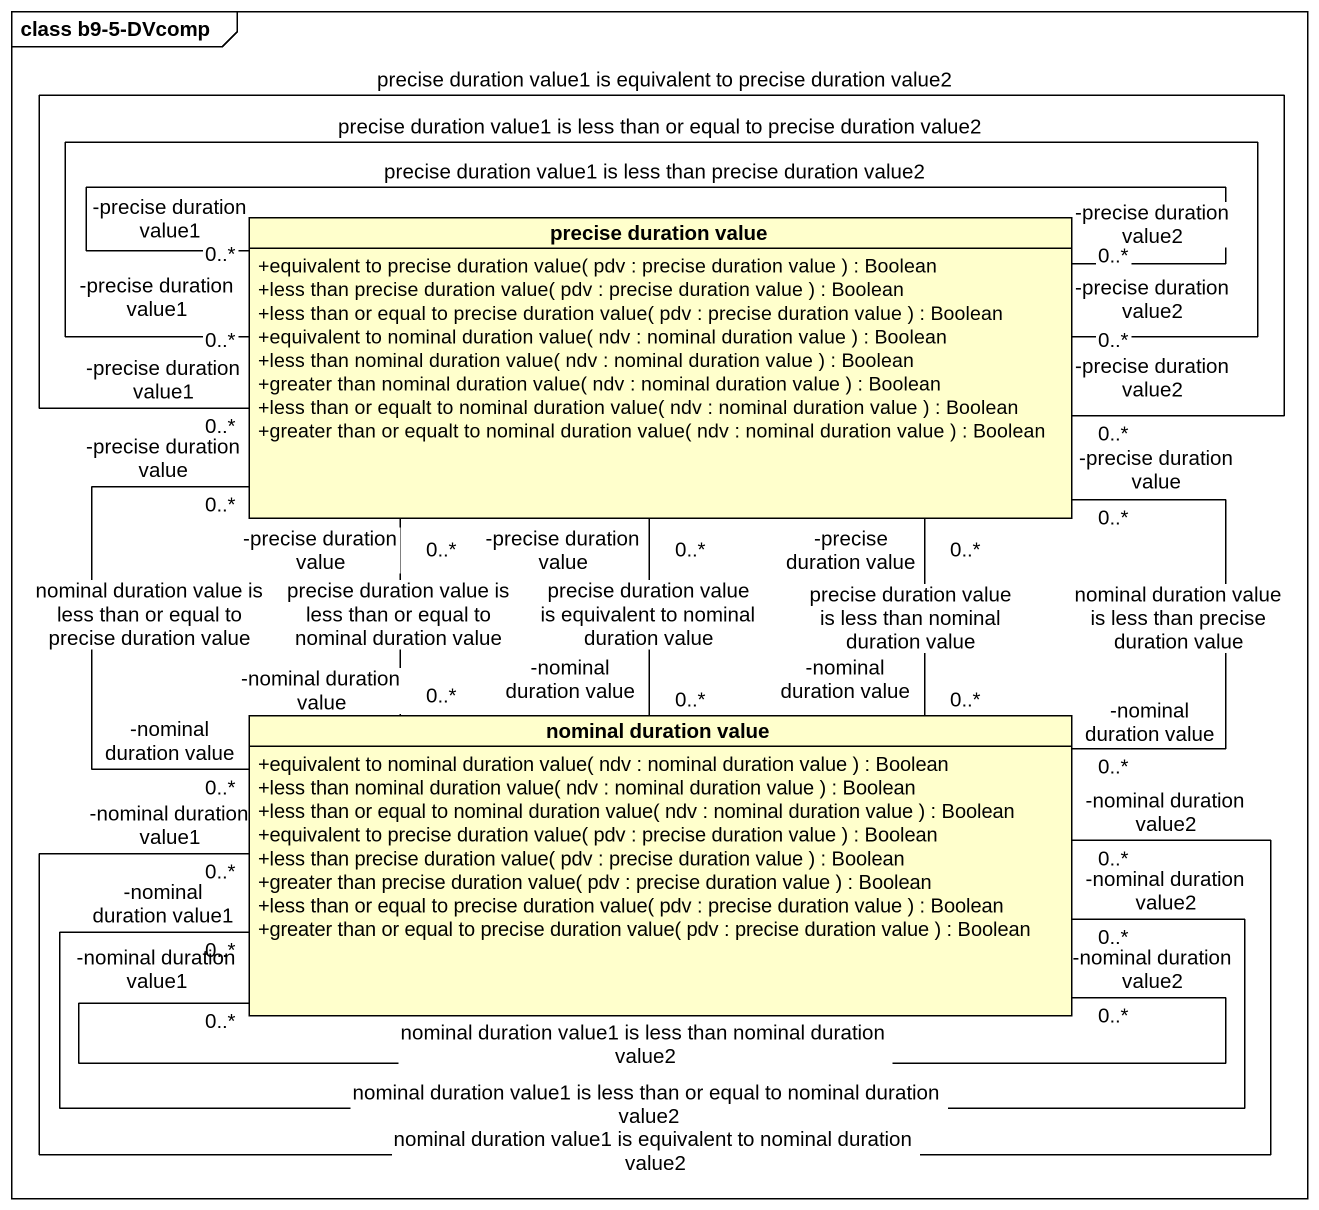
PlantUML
@startuml
mainframe class b9-5-DVcomp
hide circle
hide empty members
skinparam classAttributeIconSize 0
class "precise duration value" as precise_duration_value {
  +equivalent to precise duration value( pdv : precise duration value ) : Boolean
  +less than precise duration value( pdv : precise duration value ) : Boolean
  +less than or equal to precise duration value( pdv : precise duration value ) : Boolean
  +equivalent to nominal duration value( ndv : nominal duration value ) : Boolean
  +less than nominal duration value( ndv : nominal duration value ) : Boolean
  +greater than nominal duration value( ndv : nominal duration value ) : Boolean
  +less than or equalt to nominal duration value( ndv : nominal duration value ) : Boolean
  +greater than or equalt to nominal duration value( ndv : nominal duration value ) : Boolean
}
class "nominal duration value" as nominal_duration_value {
  +equivalent to nominal duration value( ndv : nominal duration value ) : Boolean
  +less than nominal duration value( ndv : nominal duration value ) : Boolean
  +less than or equal to nominal duration value( ndv : nominal duration value ) : Boolean
  +equivalent to precise duration value( pdv : precise duration value ) : Boolean
  +less than precise duration value( pdv : precise duration value ) : Boolean
  +greater than precise duration value( pdv : precise duration value ) : Boolean
  +less than or equal to precise duration value( pdv : precise duration value ) : Boolean
  +greater than or equal to precise duration value( pdv : precise duration value ) : Boolean
}
precise_duration_value "-precise duration value2\n0..*" -- "-precise duration value1\n0..*" precise_duration_value : precise duration value1 is equivalent to precise duration value2
precise_duration_value "-precise duration value2\n0..*" -- "-precise duration value1\n0..*" precise_duration_value : precise duration value1 is less than or equal to precise duration value2
precise_duration_value "0..*\n-precise duration value2" -- "-precise duration value1\n0..*" precise_duration_value : precise duration value1 is less than precise duration value2
precise_duration_value "-precise duration value\n0..*" -- "-nominal duration value\n0..*" nominal_duration_value : precise duration value is equivalent to nominal duration value
precise_duration_value "-precise duration value\n0..*" -- "0..*\n-nominal duration value" nominal_duration_value : precise duration value is less than or equal to nominal duration value
precise_duration_value "-precise duration value\n0..*" -- "-nominal duration value\n0..*" nominal_duration_value : precise duration value is less than nominal duration value
nominal_duration_value "-nominal duration value\n0..*" -up- "-precise duration value\n0..*" precise_duration_value : nominal duration value is less than or equal to precise duration value
nominal_duration_value "-nominal duration value\n0..*" -up- "-precise duration value\n0..*" precise_duration_value : nominal duration value is less than precise duration value
nominal_duration_value "-nominal duration value2\n0..*" -- "-nominal duration value1\n0..*" nominal_duration_value : nominal duration value1 is equivalent to nominal duration value2
nominal_duration_value "-nominal duration value2\n0..*" -- "-nominal duration value1\n0..*" nominal_duration_value : nominal duration value1 is less than or equal to nominal duration value2
nominal_duration_value "-nominal duration value2\n0..*" -- "-nominal duration value1\n0..*" nominal_duration_value : nominal duration value1 is less than nominal duration value2
@enduml
